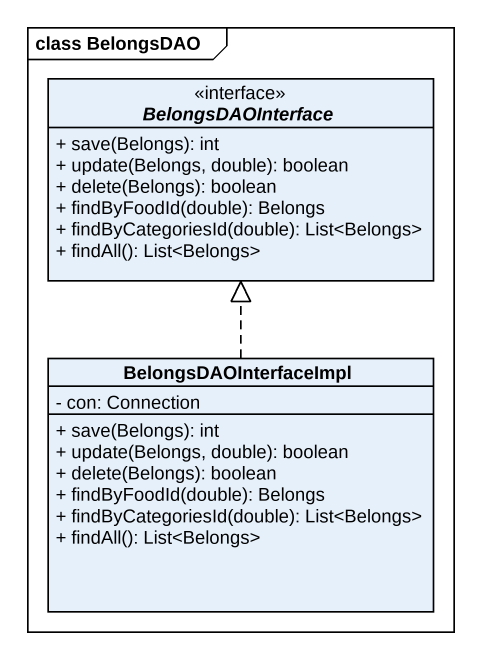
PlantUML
@startuml
mainframe class BelongsDAO
hide circle
hide empty members
skinparam classAttributeIconSize 0
interface BelongsDAOInterface <<interface>> {
  + save(Belongs): int
  + update(Belongs, double): boolean
  + delete(Belongs): boolean
  + findByFoodId(double): Belongs
  + findByCategoriesId(double): List<Belongs>
  + findAll(): List<Belongs>
}
class BelongsDAOInterfaceImpl {
  - con: Connection
  + save(Belongs): int
  + update(Belongs, double): boolean
  + delete(Belongs): boolean
  + findByFoodId(double): Belongs
  + findByCategoriesId(double): List<Belongs>
  + findAll(): List<Belongs>
}
BelongsDAOInterfaceImpl .up.|> BelongsDAOInterface
@enduml
